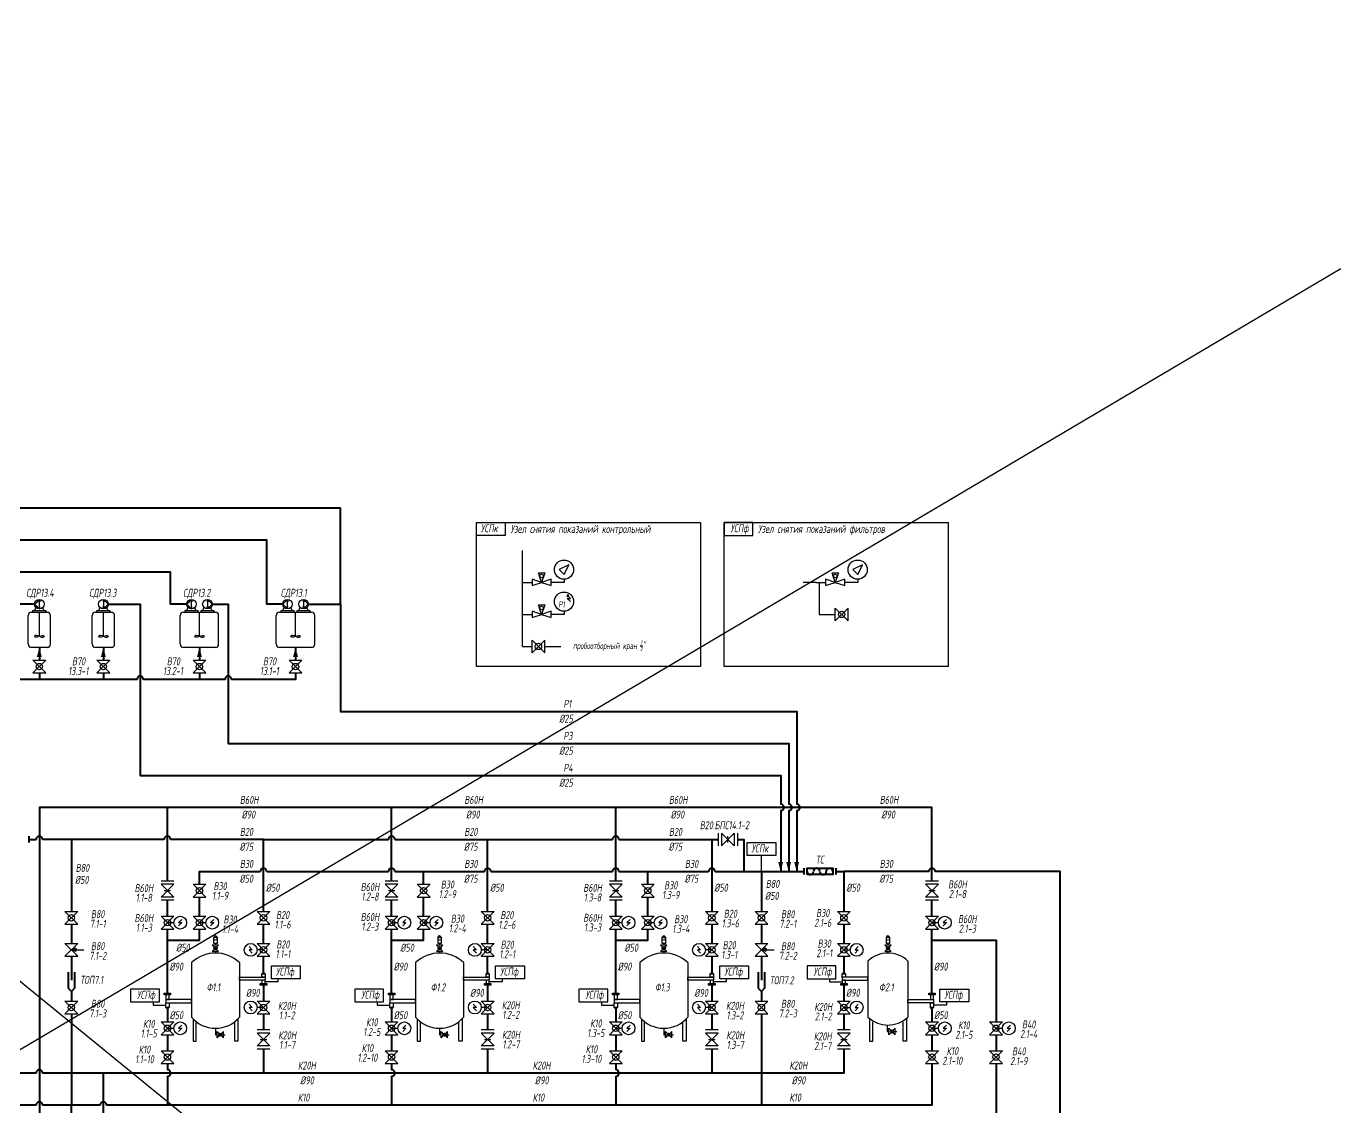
# Model space of a CAD drawing. Header units: millimetres. Extents: x 54840 to 353188, y -9604 to 53001.
# Drawn here: x 91577 to 132623, y 19245 to 53001 of the extents above; entities that cross this region are included whole.
import ezdxf

# ---------------------------------------------------------------- set-up
doc = ezdxf.new("R2010")
doc.units = ezdxf.units.MM
doc.layers.add('1', color=7, linetype='Continuous')
doc.layers.add('В80', color=1, linetype='Continuous')
for name, color, linetype, lineweight, true_color in [('В20', 7, 'Continuous', 40, 0x0a7800), ('К10', 7, 'Continuous', 40, 0xffbe00), ('Р2', 7, 'Continuous', 40, 0x991b1e), ('Р3', 7, 'Continuous', 40, 0xd19cc7)]:
    doc.layers.add(name, color=color, linetype=linetype, lineweight=lineweight, true_color=true_color)
for name, color, linetype, lineweight in [('В30', 136, 'Continuous', 40), ('В40', 142, 'Continuous', 40), ('В60Н', 140, 'Continuous', 40), ('В70', 120, 'Continuous', 40), ('К20Н', 33, 'Continuous', 40), ('Р1', 202, 'Continuous', 40), ('Р4', 210, 'Continuous', 40)]:
    doc.layers.add(name, color=color, linetype=linetype, lineweight=lineweight)
doc.layers.add('Надписи', color=7, linetype='Continuous', true_color=0x93278f)
doc.styles.add('Eskd знаки', font='eskd.shx', dxfattribs={"width": 0.8, "oblique": 10})

msp = doc.modelspace()

# ---------------------------------------------------------------- linework, layer by layer
for p, q in [((107069, 35626), (107069, 36626)), ((108519, 36176), (108219, 36026)), ((108369, 35876), (108519, 36176)), ((108369, 35876), (108519, 36176)), ((117689, 36176), (117389, 36026)), ((117539, 35876), (117689, 36176)), ((117539, 35876), (117689, 36176)), ((107369, 35726), (107369, 35526)), ((107669, 35626), (107369, 35726)), ((107669, 35626), (107569, 35926)), ((107569, 35926), (107769, 35926)), ((107769, 35926), (107669, 35626)), ((107969, 35726), (107669, 35626)), ((107969, 35526), (107969, 35726)), ((108219, 36026), (108369, 35876)), ((108369, 35726), (108369, 35626)), ((116539, 35726), (116539, 35526)), ((116839, 35626), (116539, 35726)), ((116839, 35626), (116739, 35926)), ((116739, 35926), (116939, 35926)), ((116939, 35926), (116839, 35626)), ((117139, 35726), (116839, 35626)), ((117139, 35526), (117139, 35726)), ((117389, 36026), (117539, 35876)), ((117539, 35726), (117539, 35626)), ((107069, 35626), (107369, 35626)), ((107069, 33626), (107069, 35626)), ((107369, 35526), (107669, 35626)), ((107669, 35626), (107969, 35526)), ((108369, 35626), (107969, 35626)), ((116239, 35626), (115839, 35626)), ((116239, 35626), (116539, 35626)), ((116339, 35626), (116339, 34626)), ((116539, 35526), (116839, 35626)), ((116839, 35626), (117139, 35526)), ((117539, 35626), (117139, 35626)), ((107669, 34626), (107569, 34926)), ((107569, 34926), (107769, 34926)), ((107769, 34926), (107669, 34626)), ((108569, 35126), (108469, 35226)), ((108569, 35026), (108469, 35126)), ((108469, 35126), (108569, 35126)), ((91634, 33696), (91634, 34596)), ((91734, 34696), (92234, 34696)), ((91784, 34696), (91784, 34746)), ((91784, 34746), (92184, 34746)), ((91834, 34746), (91884, 34846)), ((91984, 33946), (91984, 34696)), ((92134, 34746), (92084, 34846)), ((92184, 34746), (92184, 34696)), ((92334, 33696), (92334, 34596)), ((93634, 33696), (93634, 34596)), ((93734, 34696), (94234, 34696)), ((93784, 34696), (93784, 34746)), ((93784, 34746), (94184, 34746)), ((93834, 34746), (93884, 34846)), ((93984, 33946), (93984, 34696)), ((94134, 34746), (94084, 34846)), ((94184, 34746), (94184, 34696)), ((94334, 33696), (94334, 34596)), ((96384, 33696), (96384, 34596)), ((96484, 34696), (97484, 34696)), ((96534, 34696), (96534, 34746)), ((96534, 34746), (96934, 34746)), ((96584, 34746), (96634, 34846)), ((96884, 34746), (96834, 34846)), ((96934, 34746), (96934, 34696)), ((96984, 33946), (96984, 34696)), ((97034, 34696), (97034, 34746)), ((97034, 34746), (97434, 34746)), ((97084, 34746), (97134, 34846)), ((97384, 34746), (97334, 34846)), ((97434, 34746), (97434, 34696)), ((97584, 33696), (97584, 34596)), ((99384, 33696), (99384, 34596)), ((99484, 34696), (100484, 34696)), ((99534, 34696), (99534, 34746)), ((99534, 34746), (99934, 34746)), ((99584, 34746), (99634, 34846)), ((99884, 34746), (99834, 34846)), ((99934, 34746), (99934, 34696)), ((99984, 33946), (99984, 34696)), ((100034, 34696), (100034, 34746)), ((100034, 34746), (100434, 34746)), ((100084, 34746), (100134, 34846)), ((100384, 34746), (100334, 34846)), ((100434, 34746), (100434, 34696)), ((100584, 33696), (100584, 34596)), ((107069, 34626), (107369, 34626)), ((107369, 34726), (107369, 34526)), ((107669, 34626), (107369, 34726)), ((107369, 34526), (107669, 34626)), ((107969, 34726), (107669, 34626)), ((107669, 34626), (107969, 34526)), ((107969, 34526), (107969, 34726)), ((108369, 34626), (107969, 34626)), ((108369, 34726), (108369, 34626)), ((116339, 34626), (116839, 34626)), ((116839, 34426), (116839, 34826)), ((117239, 34826), (116839, 34426)), ((117239, 34426), (116839, 34826)), ((117239, 34426), (117239, 34826)), ((107369, 33426), (107369, 33826)), ((107369, 33826), (107769, 33426)), ((107369, 33426), (107769, 33826)), ((107769, 33426), (107769, 33826)), ((92234, 33596), (91734, 33596)), ((94234, 33596), (93734, 33596)), ((97484, 33596), (96484, 33596)), ((100484, 33596), (99484, 33596)), ((107069, 33626), (107369, 33626)), ((107769, 33626), (108269, 33626)), ((91784, 33196), (92184, 33196)), ((92184, 33196), (91784, 32796)), ((91784, 33196), (92184, 32796)), ((93784, 33196), (94184, 33196)), ((94184, 33196), (93784, 32796)), ((93784, 33196), (94184, 32796)), ((96784, 33196), (97184, 33196)), ((97184, 33196), (96784, 32796)), ((96784, 33196), (97184, 32796)), ((99784, 33196), (100184, 33196)), ((100184, 33196), (99784, 32796)), ((99784, 33196), (100184, 32796)), ((91784, 32796), (92184, 32796)), ((93784, 32796), (94184, 32796)), ((96784, 32796), (97184, 32796)), ((99784, 32796), (100184, 32796)), ((113184, 27796), (113184, 27396)), ((113284, 27796), (113284, 27396)), ((113284, 27396), (113684, 27796)), ((113284, 27796), (113684, 27396)), ((113484, 27496), (113484, 27696)), ((113684, 27796), (113684, 27396)), ((113784, 27796), (113784, 27396)), ((96184, 26296), (95784, 26296)), ((103184, 26296), (102784, 26296)), ((110184, 26296), (109784, 26296)), ((120059, 26296), (119659, 26296)), ((96184, 26196), (95784, 26196)), ((95784, 26196), (96184, 25796)), ((96184, 26196), (95784, 25796)), ((95884, 25996), (96084, 25996)), ((96784, 26196), (97184, 26196)), ((97184, 26196), (96784, 25796)), ((96784, 26196), (97184, 25796)), ((103184, 26196), (102784, 26196)), ((102784, 26196), (103184, 25796)), ((103184, 26196), (102784, 25796)), ((102884, 25996), (103084, 25996)), ((103784, 26196), (104184, 26196)), ((104184, 26196), (103784, 25796)), ((103784, 26196), (104184, 25796)), ((110184, 26196), (109784, 26196)), ((109784, 26196), (110184, 25796)), ((110184, 26196), (109784, 25796)), ((109884, 25996), (110084, 25996)), ((110784, 26196), (111184, 26196)), ((111184, 26196), (110784, 25796)), ((110784, 26196), (111184, 25796)), ((120059, 26196), (119659, 26196)), ((119659, 26196), (120059, 25796)), ((120059, 26196), (119659, 25796)), ((119759, 25996), (119959, 25996)), ((96184, 25796), (95784, 25796)), ((96184, 25696), (95784, 25696)), ((96784, 25796), (97184, 25796)), ((103184, 25796), (102784, 25796)), ((103184, 25696), (102784, 25696)), ((103784, 25796), (104184, 25796)), ((110184, 25796), (109784, 25796)), ((110184, 25696), (109784, 25696)), ((110784, 25796), (111184, 25796)), ((120059, 25796), (119659, 25796)), ((120059, 25696), (119659, 25696)), ((92784, 25346), (93184, 25346)), ((93184, 25346), (92784, 24946)), ((92784, 25346), (93184, 24946)), ((95784, 25196), (96184, 25196)), ((96184, 25196), (95784, 24796)), ((95784, 25196), (96184, 24796)), ((96434, 25096), (96334, 24996)), ((96784, 25196), (97184, 25196)), ((97184, 25196), (96784, 24796)), ((96784, 25196), (97184, 24796)), ((97434, 25096), (97334, 24996)), ((98784, 25346), (99184, 25346)), ((99184, 25346), (98784, 24946)), ((98784, 25346), (99184, 24946)), ((102784, 25196), (103184, 25196)), ((103184, 25196), (102784, 24796)), ((102784, 25196), (103184, 24796)), ((103434, 25096), (103334, 24996)), ((103784, 25196), (104184, 25196)), ((104184, 25196), (103784, 24796)), ((103784, 25196), (104184, 24796)), ((104434, 25096), (104334, 24996)), ((105784, 25346), (106184, 25346)), ((106184, 25346), (105784, 24946)), ((105784, 25346), (106184, 24946)), ((109784, 25196), (110184, 25196)), ((110184, 25196), (109784, 24796)), ((109784, 25196), (110184, 24796)), ((110434, 25096), (110334, 24996)), ((110784, 25196), (111184, 25196)), ((111184, 25196), (110784, 24796)), ((110784, 25196), (111184, 24796)), ((111434, 25096), (111334, 24996)), ((112784, 25346), (113184, 25346)), ((113184, 25346), (112784, 24946)), ((112784, 25346), (113184, 24946)), ((114334, 25346), (114734, 25346)), ((114734, 25346), (114334, 24946)), ((114334, 25346), (114734, 24946)), ((116909, 25346), (117309, 25346)), ((117309, 25346), (116909, 24946)), ((116909, 25346), (117309, 24946)), ((119659, 25196), (120059, 25196)), ((120059, 25196), (119659, 24796)), ((119659, 25196), (120059, 24796)), ((120309, 25096), (120209, 24996)), ((92784, 24946), (93184, 24946)), ((95784, 24796), (96184, 24796)), ((95984, 24996), (96184, 24996)), ((96334, 24996), (96434, 24996)), ((96434, 24996), (96334, 24896)), ((96784, 24796), (97184, 24796)), ((96984, 24996), (97184, 24996)), ((97334, 24996), (97434, 24996)), ((97434, 24996), (97334, 24896)), ((98784, 24946), (99184, 24946)), ((102784, 24796), (103184, 24796)), ((102984, 24996), (103184, 24996)), ((103334, 24996), (103434, 24996)), ((103434, 24996), (103334, 24896)), ((103784, 24796), (104184, 24796)), ((103984, 24996), (104184, 24996)), ((104334, 24996), (104434, 24996)), ((104434, 24996), (104334, 24896)), ((105784, 24946), (106184, 24946)), ((109784, 24796), (110184, 24796)), ((109984, 24996), (110184, 24996)), ((110334, 24996), (110434, 24996)), ((110434, 24996), (110334, 24896)), ((110784, 24796), (111184, 24796)), ((110984, 24996), (111184, 24996)), ((111334, 24996), (111434, 24996)), ((111434, 24996), (111334, 24896)), ((112784, 24946), (113184, 24946)), ((114334, 24946), (114734, 24946)), ((116909, 24946), (117309, 24946)), ((119659, 24796), (120059, 24796)), ((119859, 24996), (120059, 24996)), ((120209, 24996), (120309, 24996)), ((120309, 24996), (120209, 24896)), ((92784, 24346), (93184, 24346)), ((93184, 24346), (92784, 23946)), ((92784, 24346), (93184, 23946)), ((97584, 24296), (97384, 24296)), ((97384, 24296), (97584, 24096)), ((97584, 24296), (97384, 24096)), ((97434, 24546), (97484, 24596)), ((97484, 24596), (97534, 24546)), ((97484, 24346), (97484, 24296)), ((98534, 24246), (98634, 24146)), ((98784, 24346), (99184, 24346)), ((99184, 24346), (98784, 23946)), ((98784, 24346), (99184, 23946)), ((104584, 24296), (104384, 24296)), ((104384, 24296), (104584, 24096)), ((104584, 24296), (104384, 24096)), ((104434, 24546), (104484, 24596)), ((104484, 24596), (104534, 24546)), ((104484, 24346), (104484, 24296)), ((105534, 24246), (105634, 24146)), ((105784, 24346), (106184, 24346)), ((106184, 24346), (105784, 23946)), ((105784, 24346), (106184, 23946)), ((111584, 24296), (111384, 24296)), ((111384, 24296), (111584, 24096)), ((111584, 24296), (111384, 24096)), ((111434, 24546), (111484, 24596)), ((111484, 24596), (111534, 24546)), ((111484, 24346), (111484, 24296)), ((112534, 24246), (112634, 24146)), ((112784, 24346), (113184, 24346)), ((113184, 24346), (112784, 23946)), ((112784, 24346), (113184, 23946)), ((114334, 24346), (114734, 24346)), ((114734, 24346), (114334, 23946)), ((114334, 24346), (114734, 23946)), ((116909, 24346), (117309, 24346)), ((117309, 24346), (116909, 23946)), ((116909, 24346), (117309, 23946)), ((117559, 24246), (117459, 24146)), ((118584, 24296), (118384, 24296)), ((118384, 24296), (118584, 24096)), ((118584, 24296), (118384, 24096)), ((118434, 24546), (118484, 24596)), ((118484, 24596), (118534, 24546)), ((118484, 24346), (118484, 24296)), ((92784, 23946), (93184, 23946)), ((93124, 24196), (92984, 24146)), ((92984, 24146), (93124, 24106)), ((92984, 24146), (93376, 24146)), ((93124, 24196), (93124, 24106)), ((97584, 24096), (97384, 24096)), ((97484, 24096), (97484, 24046)), ((98634, 24146), (98534, 24146)), ((98534, 24146), (98634, 24046)), ((98984, 24146), (98784, 24146)), ((98784, 23946), (99184, 23946)), ((104584, 24096), (104384, 24096)), ((104484, 24096), (104484, 24046)), ((105634, 24146), (105534, 24146)), ((105534, 24146), (105634, 24046)), ((105984, 24146), (105784, 24146)), ((105784, 23946), (106184, 23946)), ((111584, 24096), (111384, 24096)), ((111484, 24096), (111484, 24046)), ((112634, 24146), (112534, 24146)), ((112534, 24146), (112634, 24046)), ((112984, 24146), (112784, 24146)), ((112784, 23946), (113184, 23946)), ((114334, 23946), (114734, 23946)), ((114674, 24196), (114534, 24146)), ((114534, 24146), (114674, 24106)), ((114534, 24146), (114926, 24146)), ((114674, 24196), (114674, 24106)), ((116909, 23946), (117309, 23946)), ((117109, 24146), (117309, 24146)), ((117459, 24146), (117559, 24146)), ((117559, 24146), (117459, 24046)), ((118584, 24096), (118384, 24096)), ((118484, 24096), (118484, 24046)), ((98984, 23446), (98934, 23396)), ((99034, 23396), (98984, 23446)), ((105984, 23446), (105934, 23396)), ((106034, 23396), (105984, 23446)), ((112984, 23446), (112934, 23396)), ((113034, 23396), (112984, 23446)), ((117109, 23446), (117059, 23396)), ((117159, 23396), (117109, 23446)), ((99434, 23146), (99034, 23146)), ((99434, 23246), (99434, 23146)), ((106434, 23146), (106034, 23146)), ((106434, 23246), (106434, 23146)), ((113434, 23146), (113034, 23146)), ((113434, 23246), (113434, 23146)), ((116659, 23246), (116659, 23146)), ((116659, 23146), (117059, 23146)), ((92784, 22546), (93184, 22546)), ((93184, 22546), (92784, 22146)), ((92784, 22546), (93184, 22146)), ((95534, 22521), (95534, 22421)), ((95534, 22421), (95934, 22421)), ((95984, 22296), (95934, 22346)), ((96034, 22346), (95984, 22296)), ((98534, 22446), (98634, 22346)), ((98634, 22346), (98534, 22346)), ((98534, 22346), (98634, 22246)), ((98784, 22546), (99184, 22546)), ((99184, 22546), (98784, 22146)), ((98784, 22546), (99184, 22146)), ((98984, 22346), (98784, 22346)), ((102534, 22521), (102534, 22421)), ((102534, 22421), (102934, 22421)), ((102984, 22296), (102934, 22346)), ((103034, 22346), (102984, 22296)), ((105534, 22446), (105634, 22346)), ((105634, 22346), (105534, 22346)), ((105534, 22346), (105634, 22246)), ((105784, 22546), (106184, 22546)), ((106184, 22546), (105784, 22146)), ((105784, 22546), (106184, 22146)), ((105984, 22346), (105784, 22346)), ((109534, 22521), (109534, 22421)), ((109534, 22421), (109934, 22421)), ((109984, 22296), (109934, 22346)), ((110034, 22346), (109984, 22296)), ((112534, 22446), (112634, 22346)), ((112634, 22346), (112534, 22346)), ((112534, 22346), (112634, 22246)), ((112784, 22546), (113184, 22546)), ((113184, 22546), (112784, 22146)), ((112784, 22546), (113184, 22146)), ((112984, 22346), (112784, 22346)), ((114334, 22546), (114734, 22546)), ((114734, 22546), (114334, 22146)), ((114334, 22546), (114734, 22146)), ((116909, 22546), (117309, 22546)), ((117309, 22546), (116909, 22146)), ((116909, 22546), (117309, 22146)), ((117109, 22346), (117309, 22346)), ((117559, 22446), (117459, 22346)), ((117459, 22346), (117559, 22346)), ((117559, 22346), (117459, 22246)), ((119859, 22296), (119809, 22346)), ((119909, 22346), (119859, 22296)), ((120309, 22421), (119909, 22421)), ((120309, 22521), (120309, 22421)), ((92784, 22146), (93184, 22146)), ((95784, 21896), (96184, 21896)), ((96184, 21896), (95784, 21496)), ((95784, 21896), (96184, 21496)), ((96434, 21796), (96334, 21696)), ((98784, 22146), (99184, 22146)), ((102784, 21896), (103184, 21896)), ((103184, 21896), (102784, 21496)), ((102784, 21896), (103184, 21496)), ((103434, 21796), (103334, 21696)), ((105784, 22146), (106184, 22146)), ((109784, 21896), (110184, 21896)), ((110184, 21896), (109784, 21496)), ((109784, 21896), (110184, 21496)), ((110434, 21796), (110334, 21696)), ((112784, 22146), (113184, 22146)), ((114334, 22146), (114734, 22146)), ((116909, 22146), (117309, 22146)), ((118459, 21796), (118459, 21596)), ((119659, 21896), (120059, 21896)), ((120059, 21896), (119659, 21496)), ((119659, 21896), (120059, 21496)), ((120309, 21796), (120209, 21696)), ((121659, 21896), (122059, 21896)), ((122059, 21896), (121659, 21496)), ((121659, 21896), (122059, 21496)), ((122309, 21796), (122209, 21696)), ((95784, 21496), (96184, 21496)), ((95984, 21696), (96184, 21696)), ((96334, 21696), (96434, 21696)), ((96434, 21696), (96334, 21596)), ((97484, 21696), (97484, 21496)), ((97484, 21496), (97534, 21496)), ((97534, 21396), (97534, 21596)), ((97734, 21596), (97534, 21396)), ((97734, 21396), (97534, 21596)), ((97734, 21396), (97734, 21596)), ((97734, 21496), (97784, 21496)), ((99184, 21646), (98784, 21646)), ((99184, 21546), (98784, 21546)), ((98784, 21546), (99184, 21146)), ((99184, 21546), (98784, 21146)), ((98884, 21346), (99084, 21346)), ((102784, 21496), (103184, 21496)), ((102984, 21696), (103184, 21696)), ((103334, 21696), (103434, 21696)), ((103434, 21696), (103334, 21596)), ((104484, 21696), (104484, 21496)), ((104484, 21496), (104534, 21496)), ((104534, 21396), (104534, 21596)), ((104734, 21596), (104534, 21396)), ((104734, 21396), (104534, 21596)), ((104734, 21396), (104734, 21596)), ((104734, 21496), (104784, 21496)), ((106184, 21646), (105784, 21646)), ((106184, 21546), (105784, 21546)), ((105784, 21546), (106184, 21146)), ((106184, 21546), (105784, 21146)), ((105884, 21346), (106084, 21346)), ((109784, 21496), (110184, 21496)), ((109984, 21696), (110184, 21696)), ((110334, 21696), (110434, 21696)), ((110434, 21696), (110334, 21596)), ((111484, 21696), (111484, 21496)), ((111484, 21496), (111534, 21496)), ((111534, 21396), (111534, 21596)), ((111734, 21596), (111534, 21396)), ((111734, 21396), (111534, 21596)), ((111734, 21396), (111734, 21596)), ((111734, 21496), (111784, 21496)), ((113184, 21646), (112784, 21646)), ((113184, 21546), (112784, 21546)), ((112784, 21546), (113184, 21146)), ((113184, 21546), (112784, 21146)), ((112884, 21346), (113084, 21346)), ((117309, 21646), (116909, 21646)), ((117309, 21546), (116909, 21546)), ((116909, 21546), (117309, 21146)), ((117309, 21546), (116909, 21146)), ((117009, 21346), (117209, 21346)), ((118459, 21596), (118509, 21596)), ((118509, 21496), (118509, 21696)), ((118709, 21696), (118509, 21496)), ((118709, 21496), (118509, 21696)), ((118709, 21496), (118709, 21696)), ((118709, 21596), (118759, 21596)), ((119659, 21496), (120059, 21496)), ((119859, 21696), (120059, 21696)), ((120209, 21696), (120309, 21696)), ((120309, 21696), (120209, 21596)), ((121659, 21496), (122059, 21496)), ((121859, 21696), (122059, 21696)), ((122209, 21696), (122309, 21696)), ((122309, 21696), (122209, 21596)), ((95784, 20996), (96184, 20996)), ((96184, 20596), (95784, 20996)), ((95784, 20596), (96184, 20996)), ((99184, 21146), (98784, 21146)), ((99184, 21046), (98784, 21046)), ((102784, 20996), (103184, 20996)), ((103184, 20596), (102784, 20996)), ((102784, 20596), (103184, 20996)), ((106184, 21146), (105784, 21146)), ((106184, 21046), (105784, 21046)), ((109784, 20996), (110184, 20996)), ((110184, 20596), (109784, 20996)), ((109784, 20596), (110184, 20996)), ((113184, 21146), (112784, 21146)), ((113184, 21046), (112784, 21046)), ((117309, 21146), (116909, 21146)), ((117309, 21046), (116909, 21046)), ((119659, 20996), (120059, 20996)), ((120059, 20596), (119659, 20996)), ((119659, 20596), (120059, 20996)), ((121659, 20996), (122059, 20996)), ((122059, 20596), (121659, 20996)), ((121659, 20596), (122059, 20996)), ((95784, 20596), (96184, 20596)), ((102784, 20596), (103184, 20596)), ((109784, 20596), (110184, 20596)), ((119659, 20596), (120059, 20596)), ((121659, 20596), (122059, 20596))]:
    msp.add_line(p, q)
at = {"ltscale": 10}
for p, q in [((91834, 34946), (91996, 35096)), ((91834, 34946), (91996, 34797)), ((91984, 34865), (91984, 35027)), ((91996, 35096), (91996, 35015)), ((94134, 34946), (93973, 35096)), ((93973, 35096), (93973, 35015)), ((94134, 34946), (93973, 34797)), ((93984, 35027), (93984, 34865)), ((96584, 34946), (96746, 35096)), ((96584, 34946), (96746, 34797)), ((96734, 34865), (96734, 35027)), ((96746, 35096), (96746, 35015)), ((97384, 34946), (97223, 35096)), ((97223, 35096), (97223, 35015)), ((97384, 34946), (97223, 34797)), ((97234, 35027), (97234, 34865)), ((99584, 34946), (99746, 35096)), ((99584, 34946), (99746, 34797)), ((99734, 34865), (99734, 35027)), ((99746, 35096), (99746, 35015)), ((100384, 34946), (100223, 35096)), ((100223, 35096), (100223, 35015)), ((100384, 34946), (100223, 34797)), ((100234, 35027), (100234, 34865)), ((91996, 34797), (91996, 34877)), ((93973, 34797), (93973, 34878)), ((96746, 34797), (96746, 34877)), ((97223, 34797), (97223, 34878)), ((99746, 34797), (99746, 34877)), ((100223, 34797), (100223, 34878))]:
    msp.add_line(p, q, dxfattribs=at)
for points in [[(105634, 37496), (112634, 37496), (112634, 32996), (105634, 32996)], [(106534, 37096), (105634, 37096), (105634, 37496), (106534, 37496)], [(113365, 37096), (114265, 37096), (114265, 37496), (113365, 37496)], [(113365, 37496), (120365, 37496), (120365, 32996), (113365, 32996)], [(114984, 27096), (114084, 27096), (114084, 27496), (114984, 27496)], [(97434, 24546), (97534, 24546), (97534, 24346), (97434, 24346)], [(104434, 24546), (104534, 24546), (104534, 24346), (104434, 24346)], [(111434, 24546), (111534, 24546), (111534, 24346), (111434, 24346)], [(118434, 24546), (118534, 24546), (118534, 24346), (118434, 24346)], [(100134, 23246), (99234, 23246), (99234, 23646), (100134, 23646)], [(107134, 23246), (106234, 23246), (106234, 23646), (107134, 23646)], [(114134, 23246), (113234, 23246), (113234, 23646), (114134, 23646)], [(115959, 23246), (116859, 23246), (116859, 23646), (115959, 23646)], [(94834, 22521), (95734, 22521), (95734, 22921), (94834, 22921)], [(101834, 22521), (102734, 22521), (102734, 22921), (101834, 22921)], [(108834, 22521), (109734, 22521), (109734, 22921), (108834, 22921)], [(121009, 22521), (120109, 22521), (120109, 22921), (121009, 22921)]]:
    msp.add_lwpolyline(points, close=True)
msp.add_lwpolyline([(114534, 26596), (114534, 27096)])
for centre, radius in [((108369, 36026), 300), ((117539, 36026), 300), ((107669, 35826), 56.9), ((116839, 35826), 56.9), ((108369, 35026), 300), ((91984, 34946), 150), ((93984, 34946), 150), ((96734, 34946), 150), ((97234, 34946), 150), ((99734, 34946), 150), ((100234, 34946), 150), ((107669, 34826), 56.9), ((117039, 34626), 100), ((107569, 33626), 100), ((91984, 32996), 100), ((93984, 32996), 100), ((96984, 32996), 100), ((99984, 32996), 100), ((96984, 25996), 100), ((103984, 25996), 100), ((110984, 25996), 100), ((92984, 25146), 100), ((95984, 24996), 100), ((96384, 24996), 200), ((96984, 24996), 100), ((97384, 24996), 200), ((98984, 25146), 100), ((102984, 24996), 100), ((103384, 24996), 200), ((103984, 24996), 100), ((104384, 24996), 200), ((105984, 25146), 100), ((109984, 24996), 100), ((110384, 24996), 200), ((110984, 24996), 100), ((111384, 24996), 200), ((112984, 25146), 100), ((114534, 25146), 100), ((117109, 25146), 100), ((119859, 24996), 100), ((120259, 24996), 200), ((97484, 24496), 50), ((97484, 24196), 50), ((98584, 24146), 200), ((98984, 24146), 100), ((104484, 24496), 50), ((104484, 24196), 50), ((105584, 24146), 200), ((105984, 24146), 100), ((111484, 24496), 50), ((111484, 24196), 50), ((112584, 24146), 200), ((112984, 24146), 100), ((117109, 24146), 100), ((117509, 24146), 200), ((118484, 24496), 50), ((118484, 24196), 50), ((92984, 22346), 100), ((98584, 22346), 200), ((98984, 22346), 100), ((105584, 22346), 200), ((105984, 22346), 100), ((112584, 22346), 200), ((112984, 22346), 100), ((114534, 22346), 100), ((117109, 22346), 100), ((117509, 22346), 200), ((95984, 21696), 100), ((96384, 21696), 200), ((102984, 21696), 100), ((103384, 21696), 200), ((109984, 21696), 100), ((110384, 21696), 200), ((119859, 21696), 100), ((120259, 21696), 200), ((121859, 21696), 100), ((122259, 21696), 200), ((97634, 21496), 50), ((104634, 21496), 50), ((111634, 21496), 50), ((118609, 21596), 50), ((95984, 20796), 100), ((102984, 20796), 100), ((109984, 20796), 100), ((119859, 20796), 100), ((121859, 20796), 100)]:
    msp.add_circle(centre, radius)
for centre, start, end in [((91734, 34596), 90, 180), ((92234, 34596), 0, 90), ((93734, 34596), 90, 180), ((94234, 34596), 0, 90), ((96484, 34596), 90, 180), ((97484, 34596), 0, 90), ((99484, 34596), 90, 180), ((100484, 34596), 0, 90), ((91734, 33696), 180, 270), ((92234, 33696), 270, 0), ((93734, 33696), 180, 270), ((94234, 33696), 270, 0), ((96484, 33696), 180, 270), ((97484, 33696), 270, 0), ((99484, 33696), 180, 270), ((100484, 33696), 270, 0)]:
    msp.add_arc(centre, 100, start, end)
at = {"ltscale": 50}
for centre, start, end in [((91854, 33941), 144.6538, 215.3462), ((92115, 33941), 324.6538, 35.3462), ((93854, 33941), 144.6538, 215.3462), ((94115, 33941), 324.6538, 35.3462), ((96854, 33941), 144.6538, 215.3462), ((97115, 33941), 324.6538, 35.3462), ((99854, 33941), 144.6538, 215.3462), ((100115, 33941), 324.6538, 35.3462)]:
    msp.add_arc(centre, 19, start, end, dxfattribs=at)
for points in [[(91984, 33946), (91895, 33966), (91841, 33955), (91838, 33952)], [(91984, 33946), (91895, 33916), (91841, 33927), (91838, 33930)], [(91984, 33946), (92074, 33966), (92128, 33955), (92131, 33952)], [(91984, 33946), (92074, 33916), (92128, 33927), (92131, 33930)], [(93984, 33946), (93895, 33966), (93841, 33955), (93838, 33952)], [(93984, 33946), (93895, 33916), (93841, 33927), (93838, 33930)], [(93984, 33946), (94074, 33966), (94128, 33955), (94131, 33952)], [(93984, 33946), (94074, 33916), (94128, 33927), (94131, 33930)], [(96984, 33946), (96895, 33966), (96841, 33955), (96838, 33952)], [(96984, 33946), (96895, 33916), (96841, 33927), (96838, 33930)], [(96984, 33946), (97074, 33966), (97128, 33955), (97131, 33952)], [(96984, 33946), (97074, 33916), (97128, 33927), (97131, 33930)], [(99984, 33946), (99895, 33966), (99841, 33955), (99838, 33952)], [(99984, 33946), (99895, 33916), (99841, 33927), (99838, 33930)], [(99984, 33946), (100074, 33966), (100128, 33955), (100131, 33952)], [(99984, 33946), (100074, 33916), (100128, 33927), (100131, 33930)]]:
    msp.add_spline(points, degree=3, dxfattribs=at)
at = {"layer": '1'}
for p, q in [((108469, 35226), (108519, 35226)), ((108519, 35226), (108469, 35226)), ((108469, 35226), (108469, 35176)), ((108469, 35176), (108519, 35226)), ((96734, 23748), (96734, 22046)), ((98234, 23748), (98234, 22046)), ((103734, 23748), (103734, 22046)), ((105234, 23748), (105234, 22046)), ((110734, 23748), (110734, 22046)), ((112234, 23748), (112234, 22046)), ((117859, 23796), (117859, 22046)), ((119109, 23796), (119109, 22046)), ((96784, 21996), (96784, 21296)), ((96884, 21296), (96884, 21896)), ((98084, 21296), (98084, 21896)), ((98184, 21992), (98184, 21296)), ((103784, 21996), (103784, 21296)), ((103884, 21296), (103884, 21896)), ((105084, 21296), (105084, 21896)), ((105184, 21992), (105184, 21296)), ((110784, 21996), (110784, 21296)), ((110884, 21296), (110884, 21896)), ((112084, 21296), (112084, 21896)), ((112184, 21992), (112184, 21296)), ((117909, 21996), (117909, 21296)), ((118009, 21296), (118009, 21896)), ((118959, 21296), (118959, 21896)), ((119059, 21992), (119059, 21296)), ((96784, 21296), (96884, 21296)), ((98184, 21296), (98084, 21296)), ((103784, 21296), (103884, 21296)), ((105184, 21296), (105084, 21296)), ((110784, 21296), (110884, 21296)), ((112184, 21296), (112084, 21296)), ((117909, 21296), (118009, 21296)), ((119059, 21296), (118959, 21296))]:
    msp.add_line(p, q, dxfattribs=at)
for points in [[(99034, 23196), (98234, 23196), (98234, 23296), (99034, 23296)], [(98884, 23096), (99084, 23096), (99084, 23046), (98884, 23046)], [(99034, 23296), (98934, 23296), (98934, 23396), (99034, 23396)], [(99034, 23196), (98934, 23196), (98934, 23096), (99034, 23096)], [(106034, 23196), (105234, 23196), (105234, 23296), (106034, 23296)], [(105884, 23096), (106084, 23096), (106084, 23046), (105884, 23046)], [(106034, 23296), (105934, 23296), (105934, 23396), (106034, 23396)], [(106034, 23196), (105934, 23196), (105934, 23096), (106034, 23096)], [(113034, 23196), (112234, 23196), (112234, 23296), (113034, 23296)], [(112884, 23096), (113084, 23096), (113084, 23046), (112884, 23046)], [(113034, 23296), (112934, 23296), (112934, 23396), (113034, 23396)], [(113034, 23196), (112934, 23196), (112934, 23096), (113034, 23096)], [(117009, 23096), (117209, 23096), (117209, 23046), (117009, 23046)], [(117159, 23296), (117059, 23296), (117059, 23396), (117159, 23396)], [(117059, 23196), (117859, 23196), (117859, 23296), (117059, 23296)], [(117159, 23196), (117059, 23196), (117059, 23096), (117159, 23096)], [(96084, 22746), (95884, 22746), (95884, 22796), (96084, 22796)], [(95934, 22596), (96034, 22596), (96034, 22746), (95934, 22746)], [(95934, 22496), (96734, 22496), (96734, 22596), (95934, 22596)], [(103084, 22746), (102884, 22746), (102884, 22796), (103084, 22796)], [(102934, 22596), (103034, 22596), (103034, 22746), (102934, 22746)], [(102934, 22496), (103734, 22496), (103734, 22596), (102934, 22596)], [(110084, 22746), (109884, 22746), (109884, 22796), (110084, 22796)], [(109934, 22596), (110034, 22596), (110034, 22746), (109934, 22746)], [(109934, 22496), (110734, 22496), (110734, 22596), (109934, 22596)], [(119909, 22496), (119109, 22496), (119109, 22596), (119909, 22596)], [(119959, 22746), (119759, 22746), (119759, 22796), (119959, 22796)], [(119809, 22596), (119909, 22596), (119909, 22746), (119809, 22746)], [(95934, 22496), (96034, 22496), (96034, 22346), (95934, 22346)], [(102934, 22496), (103034, 22496), (103034, 22346), (102934, 22346)], [(109934, 22496), (110034, 22496), (110034, 22346), (109934, 22346)], [(119809, 22496), (119909, 22496), (119909, 22346), (119809, 22346)]]:
    msp.add_lwpolyline(points, close=True, dxfattribs=at)
for centre, radius, start, end in [((97484, 22954), 1092, 46.6141, 133.3859), ((104484, 22954), 1092, 46.6141, 133.3859), ((111484, 22954), 1092, 46.6141, 133.3859), ((118484, 23140), 906, 46.3972, 133.6028), ((97484, 22675), 979, 219.9662, 320.0338), ((104484, 22675), 979, 219.9662, 320.0338), ((111484, 22675), 979, 219.9662, 320.0338), ((118484, 22701), 905, 226.3426, 313.6574)]:
    msp.add_arc(centre, radius, start, end, dxfattribs=at)
at = {"layer": 'В20'}
for p, q in [((91660, 27696), (91660, 27496)), ((98984, 24346), (98984, 24946))]:
    msp.add_line(p, q, dxfattribs=at)
for points in [[(91660, 27596), (91884, 27596)], [(95884, 27596), (92084, 27596)], [(98984, 27596), (96084, 27596)], [(98984, 25346), (98984, 27596), (102884, 27596)], [(103084, 27596), (109884, 27596)], [(105984, 25346), (105984, 27596)], [(110084, 27596), (112984, 27596), (112984, 25346)], [(112984, 27596), (113184, 27596)], [(113784, 27596), (113984, 27596), (113984, 26596)], [(105984, 24346), (105984, 24946)], [(112984, 24946), (112984, 24346)], [(98984, 23446), (98984, 23946)], [(105984, 23446), (105984, 23946)], [(112984, 23946), (112984, 23446)]]:
    msp.add_lwpolyline(points, dxfattribs=at)
for centre in [(91984, 27596), (95984, 27596), (102984, 27596), (109984, 27596)]:
    msp.add_arc(centre, 100, 359.7459, 180.2541, dxfattribs=at)
at = {"layer": 'В30'}
for p, q in [((115859, 26696), (115859, 26496)), ((116859, 26696), (116859, 26496))]:
    msp.add_line(p, q, dxfattribs=at)
msp.add_lwpolyline([(115959, 26496), (115959, 26696), (116759, 26696), (116759, 26496)], close=True, dxfattribs=at)
for points in [[(96984, 26196), (96984, 26596), (98884, 26596)], [(99084, 26596), (102884, 26596)], [(103084, 26596), (105884, 26596)], [(103984, 26196), (103984, 26596)], [(106084, 26596), (109884, 26596)], [(110084, 26596), (112884, 26596)], [(110984, 26196), (110984, 26596)], [(113084, 26596), (115859, 26596)], [(116859, 26596), (117109, 26596), (117109, 25346)], [(119759, 26596), (117109, 26596)], [(121959, 16296), (123859, 16296), (123859, 26596), (119959, 26596)], [(96984, 25196), (96984, 25796)], [(103984, 25196), (103984, 25796)], [(110984, 25196), (110984, 25796)], [(95984, 24446), (96984, 24446), (96984, 24796)], [(102984, 24446), (103984, 24446), (103984, 24796)], [(109984, 24446), (110984, 24446), (110984, 24796)], [(117109, 24946), (117109, 24346)], [(117109, 23946), (117109, 23446)]]:
    msp.add_lwpolyline(points, dxfattribs=at)
for centre, start, end in [((98984, 26596), 359.7459, 180.2541), ((102984, 26596), 359.7459, 180.2541), ((105984, 26596), 359.7459, 180.2541), ((109984, 26596), 359.7459, 180.2541), ((112984, 26596), 359.7459, 180.2541), ((116259, 26596), 0, 180), ((116659, 26596), 0, 180), ((119859, 26596), 359.7459, 180.2541), ((116059, 26596), 180, 0), ((116459, 26596), 180, 0)]:
    msp.add_arc(centre, 100, start, end, dxfattribs=at)
at = {"layer": 'В40'}
for points in [[(119859, 24446), (121859, 24446), (121859, 21896)], [(121859, 21496), (121859, 20996)], [(121859, 20596), (121859, 15296), (119959, 15296)]]:
    msp.add_lwpolyline(points, dxfattribs=at)
at = {"layer": 'В60Н'}
for points in [[(119859, 26296), (119859, 28596), (91984, 28596), (91984, 16296)], [(95984, 26296), (95984, 28596)], [(102984, 26296), (102984, 28596)], [(109984, 26296), (109984, 28596)], [(95984, 25196), (95984, 25696)], [(102984, 25196), (102984, 25696)], [(109984, 25196), (109984, 25696)], [(119859, 25196), (119859, 25696)], [(95984, 22796), (95984, 24796)], [(102984, 22796), (102984, 24796)], [(109984, 22796), (109984, 24796)], [(119859, 22796), (119859, 24796)]]:
    msp.add_lwpolyline(points, dxfattribs=at)
at = {"layer": 'В70'}
for points in [[(91984, 33296, 154, 0, 0), (91984, 33596, 0, 0, 0)], [(93984, 33296, 154, 0, 0), (93984, 33596, 0, 0, 0)], [(96984, 33296, 154, 0, 0), (96984, 33596, 0, 0, 0)], [(99984, 33296, 154, 0, 0), (99984, 33596, 0, 0, 0)]]:
    msp.add_lwpolyline(points, format="xyseb", dxfattribs=at)
for points in [[(91984, 33596), (91984, 33196)], [(93984, 33596), (93984, 33196)], [(96984, 33596), (96984, 33196)], [(99984, 33596), (99984, 33196)], [(95034, 32596), (90434, 32596)], [(91984, 32796), (91984, 32596)], [(93984, 32796), (93984, 32596)], [(97784, 32596), (95234, 32596)], [(96984, 32796), (96984, 32596)], [(99984, 32796), (99984, 32596), (97984, 32596)]]:
    msp.add_lwpolyline(points, dxfattribs=at)
for centre in [(95134, 32596), (97884, 32596)]:
    msp.add_arc(centre, 100, 359.7459, 180.2541, dxfattribs=at)
at = {"layer": 'В80', "lineweight": 40}
for p, q in [((92984, 23946), (92984, 23196)), ((114534, 23946), (114534, 23196)), ((92884, 23446), (92884, 22946)), ((93084, 23446), (93084, 22946)), ((114434, 23446), (114434, 22946)), ((114634, 23446), (114634, 22946)), ((92884, 22946), (92984, 22846)), ((93084, 22946), (92984, 22846)), ((92984, 22846), (92984, 22546)), ((114434, 22946), (114534, 22846)), ((114634, 22946), (114534, 22846)), ((114534, 22846), (114534, 22546))]:
    msp.add_line(p, q, dxfattribs=at)
for points in [[(92984, 27596), (92984, 25346)], [(114534, 26596), (114534, 25346)], [(92984, 24946), (92984, 24346)], [(114534, 24946), (114534, 24346)], [(92984, 22146), (92984, 19296)], [(114534, 22146), (114534, 19296)]]:
    msp.add_lwpolyline(points, dxfattribs=at)
at = {"layer": 'К10'}
for points in [[(95984, 22296), (95984, 21896)], [(102984, 22296), (102984, 21896)], [(109984, 22296), (109984, 21896)], [(119859, 22296), (119859, 21896)], [(95984, 21496), (95984, 20996)], [(102984, 21496), (102984, 20996)], [(109984, 21496), (109984, 20996)], [(119859, 21496), (119859, 20996)], [(119859, 20596), (119859, 19296), (94084, 19296)], [(95984, 20596), (95984, 20396)], [(102984, 20596), (102984, 20396)], [(109984, 20596), (109984, 20396)], [(95984, 20196), (95984, 19296)], [(102984, 20196), (102984, 19296)], [(109984, 20196), (109984, 19296)], [(91884, 19296), (82532, 19296)], [(93884, 19296), (92084, 19296)], [(92984, 17396), (92984, 19296)]]:
    msp.add_lwpolyline(points, dxfattribs=at)
for centre, start, end in [((95984, 20296), 269.7459, 90.2541), ((102984, 20296), 269.7459, 90.2541), ((109984, 20296), 269.7459, 90.2541), ((91984, 19296), 359.7459, 180.2541), ((93984, 19296), 359.7459, 180.2541)]:
    msp.add_arc(centre, 100, start, end, dxfattribs=at)
at = {"layer": 'К20Н'}
msp.add_line((98984, 22146), (98984, 21646), dxfattribs=at)
for points in [[(98984, 23046), (98984, 22546)], [(105984, 23046), (105984, 22546)], [(112984, 23046), (112984, 22546)], [(117109, 23046), (117109, 22546)], [(105984, 22146), (105984, 21646)], [(112984, 22146), (112984, 21646)], [(117109, 22146), (117109, 21646)], [(117109, 21046), (117109, 20296), (92084, 20296)], [(98984, 21046), (98984, 20296)], [(105984, 21046), (105984, 20296)], [(112984, 21046), (112984, 20296)], [(91884, 20296), (82532, 20296)], [(93984, 17396), (93984, 20296)]]:
    msp.add_lwpolyline(points, dxfattribs=at)
msp.add_arc((91984, 20296), 100, 359.7459, 180.2541, dxfattribs=at)
at = {"layer": 'Надписи'}
msp.add_lwpolyline([(54840, 53001), (131514, -9604), (56133, 184), (132623, 45429)], dxfattribs=at)
at = {"layer": 'Р1'}
for points in [[(101384, 34946), (101384, 37946), (82182, 37946), (82182, 28596)], [(99584, 34946), (99084, 34946), (99084, 36946), (82432, 36946), (82432, 28696)], [(100384, 34946), (101384, 34946)], [(101384, 34946), (101384, 31596), (115634, 31596), (115634, 28696)], [(115634, 28496), (115634, 26596)]]:
    msp.add_lwpolyline(points, dxfattribs=at)
msp.add_lwpolyline([(115634, 26896, 154, 0, 0), (115634, 26596, 0, 0, 0)], format="xyseb", dxfattribs=at)
msp.add_arc((115634, 28596), 100, 269.7459, 90.2541, dxfattribs=at)
at = {"layer": 'Р2'}
msp.add_lwpolyline([(91834, 34946), (90334, 34946), (90334, 27596)], dxfattribs=at)
at = {"layer": 'Р3'}
for points in [[(96584, 34946), (96084, 34946), (96084, 35946), (82682, 35946), (82682, 28596)], [(97384, 34946), (97884, 34946), (97884, 30596), (115384, 30596), (115384, 28696)], [(115384, 28496), (115384, 26596)]]:
    msp.add_lwpolyline(points, dxfattribs=at)
msp.add_lwpolyline([(115384, 26896, 154, 0, 0), (115384, 26596, 0, 0, 0)], format="xyseb", dxfattribs=at)
msp.add_arc((115384, 28596), 100, 269.7459, 90.2541, dxfattribs=at)
at = {"layer": 'Р4'}
for points in [[(94134, 34946), (95134, 34946), (95134, 29596), (115134, 29596), (115134, 28696)], [(115134, 28496), (115134, 26596)]]:
    msp.add_lwpolyline(points, dxfattribs=at)
msp.add_lwpolyline([(115134, 26896, 154, 0, 0), (115134, 26596, 0, 0, 0)], format="xyseb", dxfattribs=at)
msp.add_arc((115134, 28596), 100, 269.7459, 90.2541, dxfattribs=at)

# ---------------------------------------------------------------- texts
at = {"ltscale": 15, "char_height": 250, "width": 850, "attachment_point": 1, "style": 'Eskd знаки'}
for s, insert in [('СДР13.4', (91574, 35426)), ('СДР13.3', (93541, 35426)), ('СДР13.2', (96474, 35426)), ('СДР13.1', (99521, 35426)), ('Ф1.1', (97206, 23100)), ('Ф1.2', (104206, 23100)), ('Ф1.3', (111206, 23100)), ('Ф2.1', (118206, 23100))]:
    msp.add_mtext(s, dxfattribs=dict(at, insert=insert))
at = {"layer": '1', "style": 'Eskd знаки'}
for s, width, gutter_width, insert, char_height, attachment_point in [('УСПк', 2263.46, 22.5, (105771, 37444), 250, 1), ('Узел снятия показаний контрольный', 5424.02, 11.2, (106697, 37422), 250, 1), ('УСПф', 2263.46, 22.5, (114128, 37444), 250, 3), ('Узел снятия показаний фильтров', 5424.02, 11.2, (114428, 37422), 250, 1), ('P1', 522.43, 22.5, (108189, 35040), 200, 1), ('УСПк', 2263.46, 22.5, (114222, 27444), 250, 1), ('ТС', 2263.46, 22.5, (116485, 27092), 250, 3), ('УСПф', 2263.46, 22.5, (99372, 23594), 250, 1), ('УСПф', 2263.46, 22.5, (106372, 23594), 250, 1), ('УСПф', 2263.46, 22.5, (113372, 23594), 250, 1), ('УСПф', 2263.46, 22.5, (116722, 23594), 250, 3), ('УСПф', 2263.46, 22.5, (95597, 22869), 250, 3), ('УСПф', 2263.46, 22.5, (102597, 22869), 250, 3), ('УСПф', 2263.46, 22.5, (109597, 22869), 250, 3), ('УСПф', 2263.46, 22.5, (120247, 22869), 250, 1)]:
    msp.add_mtext_dynamic_manual_height_columns(s, width=width, gutter_width=gutter_width, heights=[0], dxfattribs=dict(at, insert=insert, char_height=char_height, attachment_point=attachment_point))
at = {"layer": '1', "ltscale": 15, "insert": (108647, 33814), "char_height": 200, "width": 2952.12, "attachment_point": 1, "style": 'Eskd знаки'}
msp.add_mtext('\\A1;пробоотборный кран {\\H0.7x;\\S1/2;}" ', dxfattribs=at)
at = {"layer": 'Надписи', "ltscale": 15, "char_height": 250, "line_spacing_factor": 0.72, "style": 'Eskd знаки'}
for s, insert, width, attachment_point in [('\\pi194.297;В70\\P\\pi75.65758;13.3-1', (92810, 33284), 850, 1), ('\\pi194.297;В70\\P\\pi75.65758;13.2-1', (95769, 33284), 850, 1), ('\\pi194.297;В70\\P\\pi97.87981;13.1-1', (98775, 33284), 850, 1), ('В30^J1.2-9', (104726, 26037), 796.88, 5), ('В30^J1.3-9', (111703, 26013), 796.88, 5), ('В60Н^J2.1-8', (120655, 26042), 796.88, 5), ('В60Н^J1.1-8', (95248, 25925), 796.88, 5), ('В30^J1.1-9', (97629, 25986), 796.88, 5), ('В60Н^J1.2-8', (102309, 25959), 796.88, 5), ('В60Н^J1.3-8', (109260, 25933), 796.88, 5), ('В80^J7.1-1', (93806, 25111), 850, 5), ('В60Н^J1.1-3', (95248, 24989), 796.88, 5), ('В30^J1.1-4', (97941, 24945), 796.88, 5), ('В20^J1.1-6', (99582, 25087), 796.88, 5), ('В60Н^J1.2-3', (102309, 25023), 796.88, 5), ('В30^J1.2-4', (105040, 24971), 796.88, 5), ('В20^J1.2-6', (106586, 25081), 796.88, 5), ('В60Н^J1.3-3', (109260, 24997), 796.88, 5), ('В30^J1.3-4', (112017, 24954), 796.88, 5), ('В20^J1.3-6', (113563, 25125), 796.88, 5), ('В80^J7.2-1', (115356, 25111), 850, 5), ('В30^J2.1-6', (116448, 25145), 796.88, 5), ('В60Н^J2.1-3', (120963, 24958), 796.88, 5), ('В80^J7.1-2', (93806, 24111), 850, 5), ('В20^J1.1-1', (99590, 24166), 796.88, 5), ('В20^J1.2-1', (106594, 24159), 796.88, 5), ('В20^J1.3-1', (113527, 24142), 796.88, 5), ('В80^J7.2-2', (115356, 24111), 850, 5), ('В30^J2.1-1', (116495, 24191), 796.88, 5), ('ТОП7.1', (93615, 23209), 850, 5), ('ТОП7.2', (115165, 23196), 850, 5), ('В80^J7.1-3', (93806, 22311), 850, 5), ('В80^J7.2-3', (115356, 22311), 850, 5), ('К20Н^J1.1-2', (99714, 22248), 796.88, 5), ('К20Н^J1.2-2', (106704, 22266), 796.88, 5), ('К20Н^J1.3-2', (113707, 22249), 796.88, 5), ('К20Н^J2.1-2', (116462, 22215), 796.88, 5), ('К10^J1.1-5', (95402, 21686), 796.88, 5), ('К10^J1.2-5', (102366, 21733), 796.88, 5), ('К10^J1.3-5', (109362, 21698), 796.88, 5), ('К10^J2.1-5', (120855, 21643), 796.88, 5), ('В40^J2.1-4', (122880, 21666), 796.88, 5), ('К20Н^J1.1-7', (99722, 21327), 796.88, 5), ('К20Н^J1.2-7', (106712, 21344), 796.88, 5), ('К20Н^J1.3-7', (113715, 21328), 796.88, 5), ('К20Н^J2.1-7', (116446, 21294), 796.88, 5), ('К10^J1.1-10', (95266, 20880), 796.88, 5), ('К10^J1.2-10', (102229, 20927), 796.88, 5), ('К10^J1.3-10', (109225, 20892), 796.88, 5), ('К10^J2.1-10', (120495, 20833), 796.88, 5), ('В40^J2.1-9', (122571, 20824), 796.88, 5)]:
    msp.add_mtext(s, dxfattribs=dict(at, insert=insert, width=width, attachment_point=attachment_point))
at = {"layer": 'Надписи', "ltscale": 15, "char_height": 250, "width": 850, "attachment_point": 1, "style": 'Eskd знаки'}
for s, insert in [('Р1', (108349, 31957)), ('%%C25', (108220, 31494)), ('Р3', (108349, 30957)), ('%%C25', (108220, 30494)), ('Р4', (108349, 29957)), ('%%C25', (108220, 29494)), ('В60Н', (98246, 28957)), ('В60Н', (105255, 28957)), ('В60Н', (111644, 28957)), ('В60Н', (118227, 28957)), ('%%C90', (98300, 28497)), ('%%C90', (105309, 28497)), ('%%C90', (111697, 28497)), ('%%C90', (118280, 28497)), ('В20', (98246, 27957)), ('В20', (105255, 27957)), ('В20', (111644, 27957)), ('В20.БПС14.1-2', (112608, 28165)), ('%%C75', (98235, 27494)), ('%%C75', (105244, 27494)), ('%%C75', (111633, 27494)), ('В80', (93119, 26832)), ('В30', (98246, 26957)), ('В30', (105255, 26957)), ('В30', (112144, 26957)), ('В30', (118227, 26957)), ('%%C50', (93098, 26458)), ('%%C50', (98235, 26494)), ('%%C75', (105244, 26494)), ('%%C75', (112133, 26494)), ('В80', (114669, 26332)), ('%%C75', (118216, 26494)), ('%%C50', (99060, 26213)), ('%%C50', (106060, 26213)), ('%%C50', (113060, 26213)), ('%%C50', (114648, 25958)), ('%%C50', (117185, 26213)), ('%%C50', (96257, 24339)), ('%%C50', (103257, 24339)), ('%%C50', (110257, 24339)), ('%%C90', (96048, 23747)), ('%%C90', (103048, 23747)), ('%%C90', (110048, 23747)), ('%%C90', (119923, 23747)), ('%%C90', (98437, 22927)), ('%%C90', (105437, 22927)), ('%%C90', (112437, 22927)), ('%%C90', (117176, 22930)), ('%%C50', (96051, 22230)), ('%%C50', (103051, 22230)), ('%%C50', (110051, 22230)), ('%%C50', (119926, 22230)), ('К20Н', (100057, 20657)), ('К20Н', (107388, 20657)), ('К20Н', (115405, 20657)), ('%%C90', (100132, 20194)), ('%%C90', (107462, 20194)), ('%%C90', (115480, 20194)), ('К10', (100057, 19657)), ('К10', (107388, 19657)), ('К10', (115405, 19657))]:
    msp.add_mtext(s, dxfattribs=dict(at, insert=insert))

doc.saveas('drawing.dxf')
